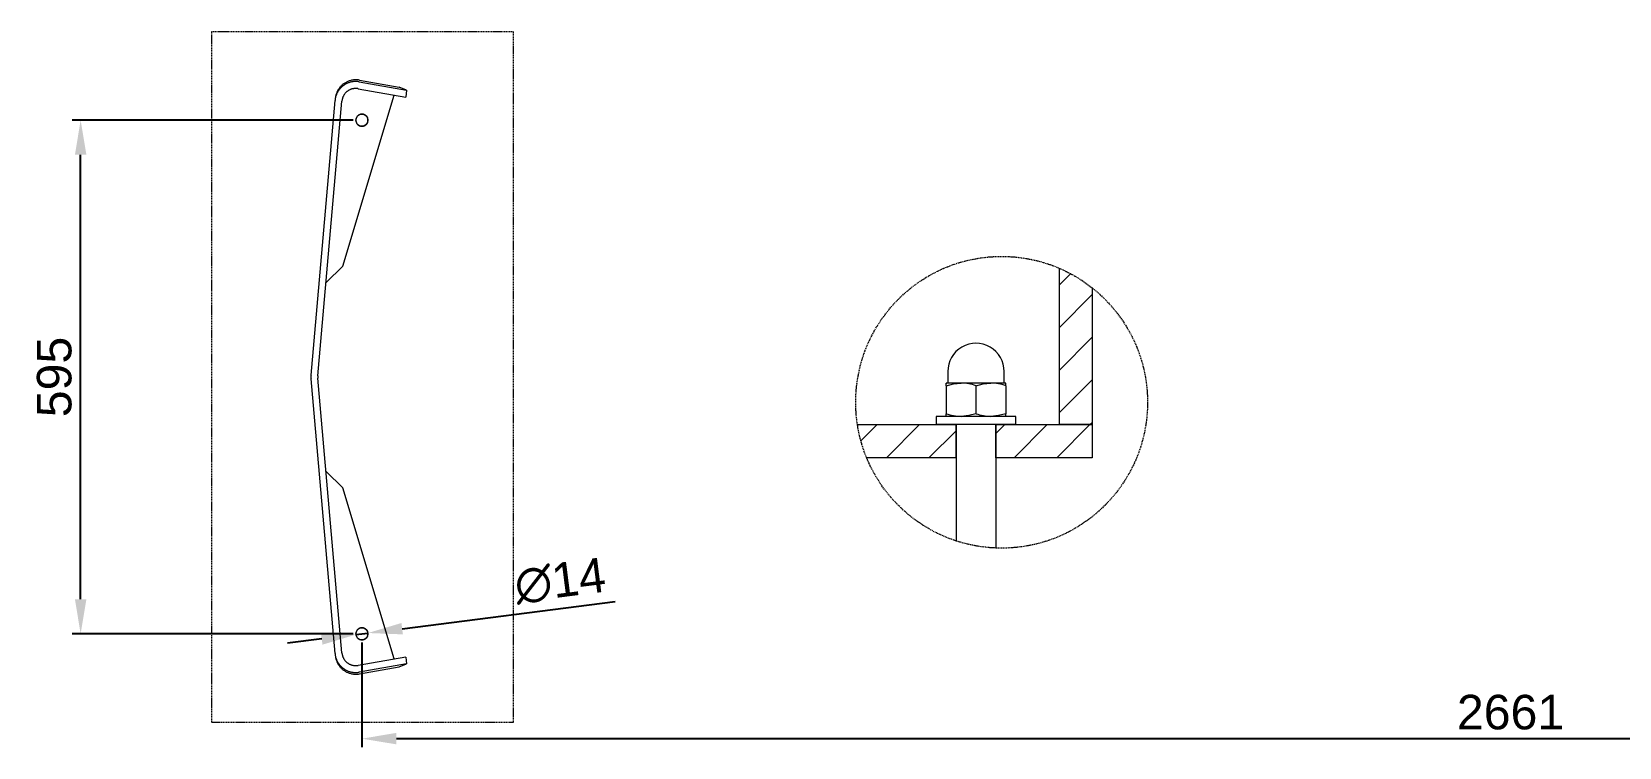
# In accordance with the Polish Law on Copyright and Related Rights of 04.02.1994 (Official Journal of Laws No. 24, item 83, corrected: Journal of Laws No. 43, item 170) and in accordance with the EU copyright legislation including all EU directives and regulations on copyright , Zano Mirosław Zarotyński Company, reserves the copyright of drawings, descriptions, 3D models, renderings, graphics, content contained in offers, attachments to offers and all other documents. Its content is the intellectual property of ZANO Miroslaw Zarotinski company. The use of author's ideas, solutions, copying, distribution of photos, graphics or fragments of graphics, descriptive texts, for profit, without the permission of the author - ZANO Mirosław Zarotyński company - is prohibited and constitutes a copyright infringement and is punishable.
# Model space of a CAD drawing. Header units: millimetres. Extents: x -208 to 4974, y -28 to 3137.
# Drawn here: x -208 to 1631, y -28 to 801 of the extents above; entities that cross this region are included whole.
import ezdxf

# ---------------------------------------------------------------- set-up
doc = ezdxf.new("R2010")
doc.units = ezdxf.units.MM
doc.linetypes.add('HIDDEN', pattern=[1.905, 1.27, -0.635])
for name, color, linetype, lineweight in [('ZANO_R', 7, 'Continuous', 0), ('ZANO_R_przerywana', 7, 'HIDDEN', 0), ('ZANO_W', 1, 'Continuous', 0)]:
    doc.layers.add(name, color=color, linetype=linetype, lineweight=lineweight)
doc.styles.add('Arial', font='arial.ttf')
doc.styles.get("Standard").update_dxf_attribs({"font": 'ARIALUNI.TTF'})
doc.dimstyles.new('pl i ang', dxfattribs={"dimtxt": 50, "dimasz": 50, "dimexe": 1.25, "dimexo": 0.625, "dimgap": 10, "dimtad": 1, "dimtoh": 1, "dimtxsty": 'Standard', "dimcen": 2.5, "dimclrd": 1, "dimclre": 1, "dimclrt": 1, "dimadec": 0, "dimazin": 0, "dimtfac": 1, "dimtmove": 0, "dimatfit": 3, "dimfxl": 1, "dimarcsym": 1})

# ---------------------------------------------------------------- blocks, each defined once
blk = doc.blocks.new('*D519')
at = {"layer": 'ZANO_W', "color": 1, "lineweight": -2}
for p, q in [((221.1, 109.6), (467.9, 141.1)), ((127.8, 97.7), (88.1, 92.7)), ((167.5, 102.8), (181.4, 104.6))]:
    blk.add_line(p, q, dxfattribs=at)
at = {"layer": 'ZANO_W', "color": 1}
for points in [[(220.2, 116.2), (221.9, 103), (181.4, 104.6)], [(128.7, 91.1), (127, 104.3), (167.5, 102.8)]]:
    blk.add_solid(points, dxfattribs=at)
at = {"layer": 'ZANO_W', "color": 1, "insert": (404, 164.7), "char_height": 40, "attachment_point": 5, "rotation": 7.2684, "style": 'Arial'}
blk.add_mtext('∅14', dxfattribs=at)
blk = doc.blocks.new('*D520')
at = {"layer": 'ZANO_W', "color": 1, "lineweight": -2}
for p, q in [((164.4, 698.7), (-161.4, 698.7)), ((-151.4, 143.7), (-151.4, 658.7)), ((164.4, 103.7), (-161.4, 103.7))]:
    blk.add_line(p, q, dxfattribs=at)
at = {"layer": 'ZANO_W', "color": 1}
for points in [[(-144.7, 658.7), (-158, 658.7), (-151.4, 698.7)], [(-158, 143.7), (-144.7, 143.7), (-151.4, 103.7)]]:
    blk.add_solid(points, dxfattribs=at)
at = {"layer": 'ZANO_W', "color": 1, "insert": (-181.8, 401.2), "char_height": 40, "attachment_point": 5, "rotation": 90, "style": 'Arial'}
blk.add_mtext('595', dxfattribs=at)
blk = doc.blocks.new('*D521')
at = {"layer": 'ZANO_W', "color": 1, "lineweight": -2}
for p, q in [((174.4, 93.7), (174.4, -27.8)), ((2835.3, 93.7), (2835.3, -27.8)), ((214.4, -17.8), (2795.3, -17.8))]:
    blk.add_line(p, q, dxfattribs=at)
at = {"layer": 'ZANO_W', "color": 1}
for points in [[(214.4, -11.1), (214.4, -24.4), (174.4, -17.8)], [(2795.3, -24.4), (2795.3, -11.1), (2835.3, -17.8)]]:
    blk.add_solid(points, dxfattribs=at)
at = {"layer": 'ZANO_W', "color": 1, "insert": (1504.9, 12.7), "char_height": 40, "attachment_point": 5, "style": 'Arial'}
blk.add_mtext('2661', dxfattribs=at)

msp = doc.modelspace()

# ---------------------------------------------------------------- linework, layer by layer
at = {"layer": 'ZANO_R'}
for p, q in [((148.5, 736.1), (148, 735.5)), ((149, 736.8), (148.5, 736.1)), ((149.5, 737.4), (149, 736.8)), ((149.5, 735.7), (149, 735.1)), ((150.1, 738), (149.5, 737.4)), ((150.1, 736.3), (149.5, 735.7)), ((150.7, 738.6), (150.1, 738)), ((150.7, 736.9), (150.1, 736.3)), ((151.3, 739.2), (150.7, 738.6)), ((151.3, 737.4), (150.7, 736.9)), ((151.9, 739.7), (151.3, 739.2)), ((151.9, 738), (151.3, 737.4)), ((152.5, 740.3), (151.9, 739.7)), ((152.6, 738.5), (151.9, 738)), ((153.2, 740.8), (152.5, 740.3)), ((153.3, 739), (152.6, 738.5)), ((153.9, 741.2), (153.2, 740.8)), ((153.9, 739.5), (153.3, 739)), ((154.6, 741.7), (153.9, 741.2)), ((154.6, 739.9), (153.9, 739.5)), ((155.3, 742.1), (154.6, 741.7)), ((155.3, 740.3), (154.6, 739.9)), ((156, 742.5), (155.3, 742.1)), ((156.1, 740.7), (155.3, 740.3)), ((156.7, 742.9), (156, 742.5)), ((156.8, 741.1), (156.1, 740.7)), ((157.5, 743.3), (156.7, 742.9)), ((157.6, 741.5), (156.8, 741.1)), ((158.2, 743.6), (157.5, 743.3)), ((158.3, 741.8), (157.6, 741.5)), ((159, 743.9), (158.2, 743.6)), ((159.1, 742.1), (158.3, 741.8)), ((159.8, 744.2), (159, 743.9)), ((159.9, 742.4), (159.1, 742.1)), ((160.6, 744.4), (159.8, 744.2)), ((160.7, 742.6), (159.9, 742.4)), ((161.4, 744.7), (160.6, 744.4)), ((161.5, 742.8), (160.7, 742.6)), ((162.2, 744.9), (161.4, 744.7)), ((162.3, 743), (161.5, 742.8)), ((163, 745), (162.2, 744.9)), ((163.1, 743.2), (162.3, 743)), ((163.8, 745.2), (163, 745)), ((163.9, 743.3), (163.1, 743.2)), ((164.6, 745.3), (163.8, 745.2)), ((164.8, 743.4), (163.9, 743.3)), ((165.5, 745.4), (164.6, 745.3)), ((165.6, 743.5), (164.8, 743.4)), ((166.3, 745.4), (165.5, 745.4)), ((166.4, 743.5), (165.6, 743.5)), ((167.1, 745.4), (166.3, 745.4)), ((167.3, 743.5), (166.4, 743.5)), ((168, 745.4), (167.1, 745.4)), ((168.1, 743.5), (167.3, 743.5)), ((168.8, 745.4), (168, 745.4)), ((168.9, 743.5), (168.1, 743.5)), ((169.6, 745.4), (168.8, 745.4)), ((169.8, 743.4), (168.9, 743.5)), ((170.4, 745.3), (169.6, 745.4)), ((170.6, 743.3), (169.8, 743.4)), ((171.3, 745.2), (170.4, 745.3)), ((171.4, 743.2), (170.6, 743.3)), ((171.6, 745.1), (171.3, 745.2)), ((171.4, 743.2), (226.1, 733.5)), ((171.6, 745.1), (217.4, 736.9)), ((226.1, 733.5), (217.4, 736.9)), ((115.5, 403.3), (143.3, 721.5)), ((123.4, 402.6), (151.3, 720.8)), ((143.5, 723.5), (143.3, 721.8)), ((143.4, 722.3), (143.3, 721.5)), ((143.5, 723.1), (143.4, 722.3)), ((143.6, 724), (143.5, 723.1)), ((143.8, 724.8), (143.6, 724)), ((143.9, 726.5), (143.8, 725.6)), ((144, 725.6), (143.8, 724.8)), ((144.1, 727.3), (143.9, 726.5)), ((144.2, 726.4), (144, 725.6)), ((144.3, 728.1), (144.1, 727.3)), ((144.5, 727.2), (144.2, 726.4)), ((144.6, 728.9), (144.3, 728.1)), ((144.8, 728), (144.5, 727.2)), ((144.9, 729.6), (144.6, 728.9)), ((145.1, 728.7), (144.8, 728)), ((145.2, 730.4), (144.9, 729.6)), ((145.4, 729.5), (145.1, 728.7)), ((145.5, 731.2), (145.2, 730.4)), ((145.8, 730.2), (145.4, 729.5)), ((145.8, 731.9), (145.5, 731.2)), ((146.2, 732.7), (145.8, 731.9)), ((146.2, 731), (145.8, 730.2)), ((146.6, 733.4), (146.2, 732.7)), ((146.6, 731.7), (146.2, 731)), ((147, 734.1), (146.6, 733.4)), ((147, 732.4), (146.6, 731.7)), ((147.5, 734.8), (147, 734.1)), ((147.5, 733.1), (147, 732.4)), ((148, 735.5), (147.5, 734.8)), ((147.9, 733.8), (147.5, 733.1)), ((148.5, 734.4), (147.9, 733.8)), ((149, 735.1), (148.5, 734.4)), ((151.4, 721.9), (151.3, 721.3)), ((151.3, 721.3), (151.3, 720.8)), ((151.5, 722.4), (151.4, 721.9)), ((151.6, 723), (151.5, 722.4)), ((151.8, 723.5), (151.6, 723)), ((151.9, 724.1), (151.8, 723.5)), ((152.1, 724.6), (151.9, 724.1)), ((152.3, 725.1), (152.1, 724.6)), ((152.5, 725.6), (152.3, 725.1)), ((152.4, 529.7), (211.9, 727.8)), ((152.7, 726.1), (152.5, 725.6)), ((152.9, 726.6), (152.7, 726.1)), ((153.2, 727.1), (152.9, 726.6)), ((153.5, 727.6), (153.2, 727.1)), ((153.7, 728.1), (153.5, 727.6)), ((154, 728.5), (153.7, 728.1)), ((154.4, 729), (154, 728.5)), ((154.7, 729.4), (154.4, 729)), ((155.1, 729.9), (154.7, 729.4)), ((155.4, 730.3), (155.1, 729.9)), ((155.8, 730.7), (155.4, 730.3)), ((156.2, 731.1), (155.8, 730.7)), ((156.6, 731.4), (156.2, 731.1)), ((157, 731.8), (156.6, 731.4)), ((157.5, 732.1), (157, 731.8)), ((157.9, 732.5), (157.5, 732.1)), ((158.4, 732.8), (157.9, 732.5)), ((158.8, 733.1), (158.4, 732.8)), ((159.3, 733.4), (158.8, 733.1)), ((159.8, 733.6), (159.3, 733.4)), ((160.3, 733.9), (159.8, 733.6)), ((160.8, 734.1), (160.3, 733.9)), ((161.3, 734.3), (160.8, 734.1)), ((161.8, 734.5), (161.3, 734.3)), ((162.3, 734.7), (161.8, 734.5)), ((162.9, 734.9), (162.3, 734.7)), ((163.4, 735), (162.9, 734.9)), ((163.9, 735.1), (163.4, 735)), ((164.5, 735.2), (163.9, 735.1)), ((165, 735.3), (164.5, 735.2)), ((165.6, 735.4), (165, 735.3)), ((166.1, 735.4), (165.6, 735.4)), ((166.7, 735.5), (166.1, 735.4)), ((167.2, 735.5), (166.7, 735.5)), ((167.8, 735.5), (167.2, 735.5)), ((168.4, 735.4), (167.8, 735.5)), ((168.9, 735.4), (168.4, 735.4)), ((169.5, 735.3), (168.9, 735.4)), ((170, 735.2), (169.5, 735.3)), ((170, 735.2), (225.1, 725.5)), ((226.1, 733.5), (225.1, 725.5)), ((167.5, 699.1), (167.4, 698.9)), ((167.4, 698.9), (167.4, 698.7)), ((167.6, 700.1), (167.5, 699.9)), ((167.5, 699.9), (167.5, 699.6)), ((167.5, 699.6), (167.5, 699.4)), ((167.5, 699.4), (167.5, 699.1)), ((167.7, 700.6), (167.6, 700.3)), ((167.6, 700.3), (167.6, 700.1)), ((167.8, 700.8), (167.7, 700.6)), ((167.9, 701.2), (167.8, 701)), ((167.8, 701), (167.8, 700.8)), ((168, 701.5), (167.9, 701.2)), ((168.1, 701.7), (168, 701.5)), ((168.2, 701.9), (168.1, 701.7)), ((168.3, 702.1), (168.2, 701.9)), ((168.5, 702.3), (168.3, 702.1)), ((168.6, 702.5), (168.5, 702.3)), ((168.7, 702.7), (168.6, 702.5)), ((168.9, 702.9), (168.7, 702.7)), ((169, 703.1), (168.9, 702.9)), ((169.2, 703.3), (169, 703.1)), ((169.3, 703.4), (169.2, 703.3)), ((169.5, 703.6), (169.3, 703.4)), ((169.7, 703.8), (169.5, 703.6)), ((169.8, 703.9), (169.7, 703.8)), ((170, 704.1), (169.8, 703.9)), ((170.2, 704.2), (170, 704.1)), ((170.4, 704.4), (170.2, 704.2)), ((170.6, 704.5), (170.4, 704.4)), ((170.8, 704.6), (170.6, 704.5)), ((171, 704.8), (170.8, 704.6)), ((171.2, 704.9), (171, 704.8)), ((171.4, 705), (171.2, 704.9)), ((171.7, 705.1), (171.4, 705)), ((171.9, 705.2), (171.7, 705.1)), ((172.1, 705.3), (171.9, 705.2)), ((172.3, 705.3), (172.1, 705.3)), ((172.6, 705.4), (172.3, 705.3)), ((172.8, 705.5), (172.6, 705.4)), ((173, 705.5), (172.8, 705.5)), ((173.3, 705.6), (173, 705.5)), ((173.5, 705.6), (173.3, 705.6)), ((173.7, 705.6), (173.5, 705.6)), ((174, 705.7), (173.7, 705.6)), ((174.2, 705.7), (174, 705.7)), ((174.4, 705.7), (174.2, 705.7)), ((174.7, 705.7), (174.4, 705.7)), ((174.9, 705.7), (174.7, 705.7)), ((175.2, 705.6), (174.9, 705.7)), ((175.4, 705.6), (175.2, 705.6)), ((175.6, 705.6), (175.4, 705.6)), ((175.9, 705.5), (175.6, 705.6)), ((176.1, 705.5), (175.9, 705.5)), ((176.3, 705.4), (176.1, 705.5)), ((176.6, 705.3), (176.3, 705.4)), ((176.8, 705.3), (176.6, 705.3)), ((177, 705.2), (176.8, 705.3)), ((177.2, 705.1), (177, 705.2)), ((177.4, 705), (177.2, 705.1)), ((177.7, 704.9), (177.4, 705)), ((177.9, 704.8), (177.7, 704.9)), ((178.1, 704.6), (177.9, 704.8)), ((178.3, 704.5), (178.1, 704.6)), ((178.5, 704.4), (178.3, 704.5)), ((178.7, 704.2), (178.5, 704.4)), ((178.9, 704.1), (178.7, 704.2)), ((179, 703.9), (178.9, 704.1)), ((179.2, 703.8), (179, 703.9)), ((179.4, 703.6), (179.2, 703.8)), ((179.6, 703.4), (179.4, 703.6)), ((179.7, 703.3), (179.6, 703.4)), ((179.9, 703.1), (179.7, 703.3)), ((180, 702.9), (179.9, 703.1)), ((180.2, 702.7), (180, 702.9)), ((180.3, 702.5), (180.2, 702.7)), ((180.4, 702.3), (180.3, 702.5)), ((180.5, 702.1), (180.4, 702.3)), ((180.7, 701.9), (180.5, 702.1)), ((180.8, 701.7), (180.7, 701.9)), ((180.9, 701.5), (180.8, 701.7)), ((181, 701.2), (180.9, 701.5)), ((181, 701), (181, 701.2)), ((181.1, 700.8), (181, 701)), ((181.2, 700.6), (181.1, 700.8)), ((181.2, 700.3), (181.2, 700.6)), ((181.3, 700.1), (181.2, 700.3)), ((181.3, 699.9), (181.3, 700.1)), ((181.4, 699.6), (181.3, 699.9)), ((181.4, 699.4), (181.4, 699.6)), ((181.4, 699.1), (181.4, 699.4)), ((181.4, 698.9), (181.4, 699.1)), ((181.4, 698.7), (181.4, 698.9)), ((167.4, 698.7), (167.4, 698.4)), ((167.4, 698.4), (167.5, 698.2)), ((167.5, 698.2), (167.5, 698)), ((167.5, 698), (167.5, 697.7)), ((167.5, 697.7), (167.5, 697.5)), ((167.5, 697.5), (167.6, 697.2)), ((167.6, 697.2), (167.6, 697)), ((167.6, 697), (167.7, 696.8)), ((167.7, 696.8), (167.8, 696.6)), ((167.8, 696.6), (167.8, 696.3)), ((167.8, 696.3), (167.9, 696.1)), ((167.9, 696.1), (168, 695.9)), ((168, 695.9), (168.1, 695.7)), ((168.1, 695.7), (168.2, 695.4)), ((168.2, 695.4), (168.3, 695.2)), ((168.3, 695.2), (168.5, 695)), ((168.5, 695), (168.6, 694.8)), ((168.6, 694.8), (168.7, 694.6)), ((168.7, 694.6), (168.9, 694.4)), ((168.9, 694.4), (169, 694.3)), ((169, 694.3), (169.2, 694.1)), ((169.2, 694.1), (169.3, 693.9)), ((169.3, 693.9), (169.5, 693.7)), ((169.5, 693.7), (169.7, 693.6)), ((169.7, 693.6), (169.8, 693.4)), ((169.8, 693.4), (170, 693.2)), ((170, 693.2), (170.2, 693.1)), ((170.2, 693.1), (170.4, 692.9)), ((170.4, 692.9), (170.6, 692.8)), ((170.6, 692.8), (170.8, 692.7)), ((170.8, 692.7), (171, 692.6)), ((171, 692.6), (171.2, 692.5)), ((171.2, 692.5), (171.4, 692.3)), ((171.4, 692.3), (171.7, 692.2)), ((171.7, 692.2), (171.9, 692.2)), ((171.9, 692.2), (172.1, 692.1)), ((172.1, 692.1), (172.3, 692)), ((172.3, 692), (172.6, 691.9)), ((172.6, 691.9), (172.8, 691.9)), ((172.8, 691.9), (173, 691.8)), ((173, 691.8), (173.3, 691.8)), ((173.3, 691.8), (173.5, 691.7)), ((173.5, 691.7), (173.7, 691.7)), ((173.7, 691.7), (174, 691.7)), ((174, 691.7), (174.2, 691.7)), ((174.2, 691.7), (174.4, 691.7)), ((174.4, 691.7), (174.7, 691.7)), ((174.7, 691.7), (174.9, 691.7)), ((174.9, 691.7), (175.2, 691.7)), ((175.2, 691.7), (175.4, 691.7)), ((175.4, 691.7), (175.6, 691.8)), ((175.6, 691.8), (175.9, 691.8)), ((175.9, 691.8), (176.1, 691.9)), ((176.1, 691.9), (176.3, 691.9)), ((176.3, 691.9), (176.6, 692)), ((176.6, 692), (176.8, 692.1)), ((176.8, 692.1), (177, 692.2)), ((177, 692.2), (177.2, 692.2)), ((177.2, 692.2), (177.4, 692.3)), ((177.4, 692.3), (177.7, 692.5)), ((177.7, 692.5), (177.9, 692.6)), ((177.9, 692.6), (178.1, 692.7)), ((178.1, 692.7), (178.3, 692.8)), ((178.3, 692.8), (178.5, 692.9)), ((178.5, 692.9), (178.7, 693.1)), ((178.7, 693.1), (178.9, 693.2)), ((178.9, 693.2), (179, 693.4)), ((179, 693.4), (179.2, 693.6)), ((179.2, 693.6), (179.4, 693.7)), ((179.4, 693.7), (179.6, 693.9)), ((179.6, 693.9), (179.7, 694.1)), ((179.7, 694.1), (179.9, 694.3)), ((179.9, 694.3), (180, 694.4)), ((180, 694.4), (180.2, 694.6)), ((180.2, 694.6), (180.3, 694.8)), ((180.3, 694.8), (180.4, 695)), ((180.4, 695), (180.5, 695.2)), ((180.5, 695.2), (180.7, 695.4)), ((180.7, 695.4), (180.8, 695.7)), ((180.8, 695.7), (180.9, 695.9)), ((180.9, 695.9), (181, 696.1)), ((181, 696.3), (181.1, 696.6)), ((181, 696.1), (181, 696.3)), ((181.1, 696.6), (181.2, 696.8)), ((181.2, 697), (181.3, 697.2)), ((181.2, 696.8), (181.2, 697)), ((181.3, 697.5), (181.4, 697.7)), ((181.3, 697.2), (181.3, 697.5)), ((181.4, 698.4), (181.4, 698.7)), ((181.4, 698.2), (181.4, 698.4)), ((181.4, 698), (181.4, 698.2)), ((181.4, 697.7), (181.4, 698)), ((152.4, 529.7), (132.9, 510.8)), ((981.9, 527.3), (981.9, 346)), ((981.9, 507.5), (995.3, 520.9)), ((981.9, 458.2), (1020.3, 496.7)), ((1020.3, 504.4), (1020.3, 346)), ((981.9, 408.9), (1020.3, 447.3)), ((853, 407.5), (853, 395)), ((918.4, 395), (918.4, 407.5)), ((115.5, 403.3), (115.4, 402.6)), ((115.4, 402.6), (115.4, 401.9)), ((115.4, 401.9), (115.4, 401.2)), ((115.4, 401.2), (115.4, 400.5)), ((115.4, 400.5), (115.4, 399.8)), ((115.4, 399.8), (115.5, 399.1)), ((143.3, 80.8), (115.5, 399.1)), ((123.4, 402.6), (123.4, 402.1)), ((123.4, 402.1), (123.4, 401.6)), ((123.4, 401.6), (123.4, 401.2)), ((123.4, 401.2), (123.4, 400.7)), ((123.4, 400.7), (123.4, 400.2)), ((123.4, 400.2), (123.4, 399.8)), ((151.3, 81.5), (123.4, 399.8)), ((851.1, 391), (851.1, 394)), ((868.4, 394), (851.1, 394)), ((851.1, 391), (859.6, 393.2)), ((851.1, 391), (851.1, 358.7)), ((859.6, 393.2), (868.4, 394)), ((903, 394), (868.4, 394)), ((885.7, 391), (894.2, 393.2)), ((885.7, 391), (885.7, 358.7)), ((894.2, 393.2), (903, 394)), ((920.3, 394), (903, 394)), ((920.3, 391), (920.3, 394)), ((920.3, 391), (920.3, 358.7)), ((981.9, 359.5), (1020.3, 398)), ((839.6, 355.6), (839.6, 346)), ((931.9, 355.6), (839.6, 355.6)), ((851.1, 355.6), (851.1, 358.7)), ((877.3, 356.4), (868.4, 355.6)), ((885.7, 358.7), (877.3, 356.4)), ((911.9, 356.4), (903, 355.6)), ((920.3, 358.7), (911.9, 356.4)), ((920.3, 355.6), (920.3, 358.7)), ((931.9, 346), (931.9, 355.6)), ((748.4, 346.1), (862.7, 346)), ((752.4, 327.4), (771.1, 346.1)), ((781.9, 307.5), (820.4, 346)), ((831.2, 307.5), (862.7, 339)), ((931.9, 346), (839.6, 346)), ((862.7, 307.5), (862.7, 346)), ((862.7, 346), (862.7, 211.3)), ((908.8, 307.5), (908.8, 346)), ((908.8, 346), (1020.3, 346)), ((908.8, 346), (908.8, 203)), ((908.8, 335.8), (919, 346)), ((929.9, 307.5), (968.3, 346)), ((979.2, 307.5), (1017.7, 346)), ((1020.3, 346), (981.9, 346)), ((1017.7, 346), (1020.3, 348.6)), ((862.7, 307.5), (758.4, 307.5)), ((1020.3, 307.5), (908.8, 307.5)), ((152.4, 272.6), (132.9, 291.6)), ((211.9, 74.5), (152.4, 272.6)), ((172.3, 110.3), (172.1, 110.3)), ((172.6, 110.4), (172.3, 110.3)), ((172.8, 110.5), (172.6, 110.4)), ((173, 110.5), (172.8, 110.5)), ((173.3, 110.6), (173, 110.5)), ((173.5, 110.6), (173.3, 110.6)), ((173.7, 110.6), (173.5, 110.6)), ((174, 110.7), (173.7, 110.6)), ((174.2, 110.7), (174, 110.7)), ((174.4, 110.7), (174.2, 110.7)), ((174.7, 110.7), (174.4, 110.7)), ((174.9, 110.7), (174.7, 110.7)), ((175.2, 110.6), (174.9, 110.7)), ((175.4, 110.6), (175.2, 110.6)), ((175.6, 110.6), (175.4, 110.6)), ((175.9, 110.5), (175.6, 110.6)), ((176.1, 110.5), (175.9, 110.5)), ((176.3, 110.4), (176.1, 110.5)), ((176.6, 110.3), (176.3, 110.4)), ((176.8, 110.3), (176.6, 110.3)), ((167.5, 104.1), (167.4, 103.9)), ((167.4, 103.9), (167.4, 103.7)), ((167.4, 103.7), (167.4, 103.4)), ((167.4, 103.4), (167.5, 103.2)), ((167.6, 105.1), (167.5, 104.9)), ((167.5, 104.9), (167.5, 104.6)), ((167.5, 104.6), (167.5, 104.4)), ((167.5, 104.4), (167.5, 104.1)), ((167.5, 103.2), (167.5, 103)), ((167.5, 103), (167.5, 102.7)), ((167.5, 102.7), (167.5, 102.5)), ((167.5, 102.5), (167.6, 102.2)), ((167.7, 105.6), (167.6, 105.3)), ((167.6, 105.3), (167.6, 105.1)), ((167.6, 102.2), (167.6, 102)), ((167.6, 102), (167.7, 101.8)), ((167.8, 105.8), (167.7, 105.6)), ((167.7, 101.8), (167.8, 101.6)), ((167.9, 106.2), (167.8, 106)), ((167.8, 106), (167.8, 105.8)), ((167.8, 101.6), (167.8, 101.3)), ((167.8, 101.3), (167.9, 101.1)), ((168, 106.5), (167.9, 106.2)), ((167.9, 101.1), (168, 100.9)), ((168.1, 106.7), (168, 106.5)), ((168, 100.9), (168.1, 100.7)), ((168.2, 106.9), (168.1, 106.7)), ((168.1, 100.7), (168.2, 100.4)), ((168.3, 107.1), (168.2, 106.9)), ((168.2, 100.4), (168.3, 100.2)), ((168.5, 107.3), (168.3, 107.1)), ((168.3, 100.2), (168.5, 100)), ((168.6, 107.5), (168.5, 107.3)), ((168.5, 100), (168.6, 99.8)), ((168.7, 107.7), (168.6, 107.5)), ((168.6, 99.8), (168.7, 99.6)), ((168.9, 107.9), (168.7, 107.7)), ((168.7, 99.6), (168.9, 99.4)), ((169, 108.1), (168.9, 107.9)), ((168.9, 99.4), (169, 99.3)), ((169.2, 108.3), (169, 108.1)), ((169, 99.3), (169.2, 99.1)), ((169.3, 108.4), (169.2, 108.3)), ((169.2, 99.1), (169.3, 98.9)), ((169.5, 108.6), (169.3, 108.4)), ((169.3, 98.9), (169.5, 98.7)), ((169.7, 108.8), (169.5, 108.6)), ((169.5, 98.7), (169.7, 98.6)), ((169.8, 108.9), (169.7, 108.8)), ((169.7, 98.6), (169.8, 98.4)), ((170, 109.1), (169.8, 108.9)), ((169.8, 98.4), (170, 98.2)), ((170.2, 109.2), (170, 109.1)), ((170, 98.2), (170.2, 98.1)), ((170.4, 109.4), (170.2, 109.2)), ((170.2, 98.1), (170.4, 97.9)), ((170.6, 109.5), (170.4, 109.4)), ((170.4, 97.9), (170.6, 97.8)), ((170.8, 109.6), (170.6, 109.5)), ((170.6, 97.8), (170.8, 97.7)), ((171, 109.8), (170.8, 109.6)), ((170.8, 97.7), (171, 97.6)), ((171.2, 109.9), (171, 109.8)), ((171, 97.6), (171.2, 97.5)), ((171.4, 110), (171.2, 109.9)), ((171.2, 97.5), (171.4, 97.3)), ((171.7, 110.1), (171.4, 110)), ((171.4, 97.3), (171.7, 97.2)), ((171.9, 110.2), (171.7, 110.1)), ((171.7, 97.2), (171.9, 97.2)), ((172.1, 110.3), (171.9, 110.2)), ((171.9, 97.2), (172.1, 97.1)), ((172.1, 97.1), (172.3, 97)), ((172.3, 97), (172.6, 96.9)), ((172.6, 96.9), (172.8, 96.9)), ((172.8, 96.9), (173, 96.8)), ((173, 96.8), (173.3, 96.8)), ((173.3, 96.8), (173.5, 96.7)), ((173.5, 96.7), (173.7, 96.7)), ((173.7, 96.7), (174, 96.7)), ((174, 96.7), (174.2, 96.7)), ((174.2, 96.7), (174.4, 96.7)), ((174.4, 96.7), (174.7, 96.7)), ((174.7, 96.7), (174.9, 96.7)), ((174.9, 96.7), (175.2, 96.7)), ((175.2, 96.7), (175.4, 96.7)), ((175.4, 96.7), (175.6, 96.8)), ((175.6, 96.8), (175.9, 96.8)), ((175.9, 96.8), (176.1, 96.9)), ((176.1, 96.9), (176.3, 96.9)), ((176.3, 96.9), (176.6, 97)), ((176.6, 97), (176.8, 97.1)), ((177, 110.2), (176.8, 110.3)), ((176.8, 97.1), (177, 97.2)), ((177.2, 110.1), (177, 110.2)), ((177, 97.2), (177.2, 97.2)), ((177.4, 110), (177.2, 110.1)), ((177.2, 97.2), (177.4, 97.3)), ((177.7, 109.9), (177.4, 110)), ((177.4, 97.3), (177.7, 97.5)), ((177.9, 109.8), (177.7, 109.9)), ((177.7, 97.5), (177.9, 97.6)), ((178.1, 109.6), (177.9, 109.8)), ((177.9, 97.6), (178.1, 97.7)), ((178.3, 109.5), (178.1, 109.6)), ((178.1, 97.7), (178.3, 97.8)), ((178.5, 109.4), (178.3, 109.5)), ((178.3, 97.8), (178.5, 97.9)), ((178.7, 109.2), (178.5, 109.4)), ((178.5, 97.9), (178.7, 98.1)), ((178.9, 109.1), (178.7, 109.2)), ((178.7, 98.1), (178.9, 98.2)), ((179, 108.9), (178.9, 109.1)), ((178.9, 98.2), (179, 98.4)), ((179.2, 108.8), (179, 108.9)), ((179, 98.4), (179.2, 98.6)), ((179.4, 108.6), (179.2, 108.8)), ((179.2, 98.6), (179.4, 98.7)), ((179.6, 108.4), (179.4, 108.6)), ((179.4, 98.7), (179.6, 98.9)), ((179.7, 108.3), (179.6, 108.4)), ((179.6, 98.9), (179.7, 99.1)), ((179.9, 108.1), (179.7, 108.3)), ((179.7, 99.1), (179.9, 99.3)), ((180, 107.9), (179.9, 108.1)), ((179.9, 99.3), (180, 99.4)), ((180.2, 107.7), (180, 107.9)), ((180, 99.4), (180.2, 99.6)), ((180.3, 107.5), (180.2, 107.7)), ((180.2, 99.6), (180.3, 99.8)), ((180.4, 107.3), (180.3, 107.5)), ((180.3, 99.8), (180.4, 100)), ((180.5, 107.1), (180.4, 107.3)), ((180.4, 100), (180.5, 100.2)), ((180.7, 106.9), (180.5, 107.1)), ((180.5, 100.2), (180.7, 100.4)), ((180.8, 106.7), (180.7, 106.9)), ((180.7, 100.4), (180.8, 100.7)), ((180.9, 106.5), (180.8, 106.7)), ((180.8, 100.7), (180.9, 100.9)), ((181, 106.2), (180.9, 106.5)), ((180.9, 100.9), (181, 101.1)), ((181, 106), (181, 106.2)), ((181.1, 105.8), (181, 106)), ((181, 101.3), (181.1, 101.6)), ((181, 101.1), (181, 101.3)), ((181.2, 105.6), (181.1, 105.8)), ((181.1, 101.6), (181.2, 101.8)), ((181.2, 105.3), (181.2, 105.6)), ((181.3, 105.1), (181.2, 105.3)), ((181.2, 102), (181.3, 102.2)), ((181.2, 101.8), (181.2, 102)), ((181.3, 104.9), (181.3, 105.1)), ((181.4, 104.6), (181.3, 104.9)), ((181.3, 102.5), (181.4, 102.7)), ((181.3, 102.2), (181.3, 102.5)), ((181.4, 104.4), (181.4, 104.6)), ((181.4, 104.1), (181.4, 104.4)), ((181.4, 103.9), (181.4, 104.1)), ((181.4, 103.7), (181.4, 103.9)), ((181.4, 103.4), (181.4, 103.7)), ((181.4, 103.2), (181.4, 103.4)), ((181.4, 103), (181.4, 103.2)), ((181.4, 102.7), (181.4, 103)), ((143.3, 80.8), (143.4, 80)), ((143.3, 80.6), (143.5, 78.9)), ((143.4, 80), (143.5, 79.2)), ((143.5, 79.2), (143.6, 78.4)), ((143.6, 78.4), (143.8, 77.6)), ((143.8, 77.6), (144, 76.8)), ((143.8, 76.7), (143.9, 75.9)), ((143.9, 75.9), (144.1, 75.1)), ((144, 76.8), (144.2, 76)), ((144.1, 75.1), (144.3, 74.3)), ((144.2, 76), (144.5, 75.2)), ((144.3, 74.3), (144.6, 73.5)), ((144.5, 75.2), (144.8, 74.4)), ((144.8, 74.4), (145.1, 73.6)), ((145.1, 73.6), (145.4, 72.8)), ((151.3, 81.5), (151.3, 81)), ((151.3, 81), (151.4, 80.4)), ((151.4, 80.4), (151.5, 79.9)), ((151.5, 79.9), (151.6, 79.4)), ((151.6, 79.4), (151.8, 78.8)), ((151.8, 78.8), (151.9, 78.3)), ((151.9, 78.3), (152.1, 77.8)), ((152.1, 77.8), (152.3, 77.2)), ((152.3, 77.2), (152.5, 76.7)), ((152.5, 76.7), (152.7, 76.2)), ((152.7, 76.2), (152.9, 75.7)), ((152.9, 75.7), (153.2, 75.2)), ((153.2, 75.2), (153.5, 74.7)), ((153.5, 74.7), (153.7, 74.3)), ((153.7, 74.3), (154, 73.8)), ((154, 73.8), (154.4, 73.4)), ((225.1, 76.8), (170, 67.1)), ((225.1, 76.8), (226.1, 68.8)), ((144.6, 73.5), (144.9, 72.7)), ((144.9, 72.7), (145.2, 71.9)), ((145.2, 71.9), (145.5, 71.2)), ((145.4, 72.8), (145.8, 72.1)), ((145.5, 71.2), (145.8, 70.4)), ((145.8, 72.1), (146.2, 71.4)), ((145.8, 70.4), (146.2, 69.7)), ((146.2, 71.4), (146.6, 70.6)), ((146.2, 69.7), (146.6, 68.9)), ((146.6, 70.6), (147, 69.9)), ((146.6, 68.9), (147, 68.2)), ((147, 69.9), (147.5, 69.2)), ((147, 68.2), (147.5, 67.5)), ((147.5, 69.2), (147.9, 68.6)), ((147.5, 67.5), (148, 66.9)), ((147.9, 68.6), (148.5, 67.9)), ((148, 66.9), (148.5, 66.2)), ((148.5, 67.9), (149, 67.3)), ((148.5, 66.2), (149, 65.5)), ((149, 67.3), (149.5, 66.6)), ((149, 65.5), (149.5, 64.9)), ((149.5, 66.6), (150.1, 66)), ((149.5, 64.9), (150.1, 64.3)), ((150.1, 66), (150.7, 65.5)), ((150.1, 64.3), (150.7, 63.7)), ((150.7, 65.5), (151.3, 64.9)), ((150.7, 63.7), (151.3, 63.2)), ((151.3, 64.9), (151.9, 64.3)), ((151.3, 63.2), (151.9, 62.6)), ((151.9, 64.3), (152.6, 63.8)), ((151.9, 62.6), (152.5, 62.1)), ((152.5, 62.1), (153.2, 61.6)), ((152.6, 63.8), (153.3, 63.3)), ((153.2, 61.6), (153.9, 61.1)), ((153.3, 63.3), (153.9, 62.9)), ((153.9, 62.9), (154.6, 62.4)), ((153.9, 61.1), (154.6, 60.6)), ((154.4, 73.4), (154.7, 72.9)), ((154.6, 62.4), (155.3, 62)), ((154.6, 60.6), (155.3, 60.2)), ((154.7, 72.9), (155.1, 72.5)), ((155.1, 72.5), (155.4, 72.1)), ((155.3, 62), (156.1, 61.6)), ((155.3, 60.2), (156, 59.8)), ((155.4, 72.1), (155.8, 71.7)), ((155.8, 71.7), (156.2, 71.3)), ((156, 59.8), (156.7, 59.4)), ((156.1, 61.6), (156.8, 61.2)), ((156.2, 71.3), (156.6, 70.9)), ((156.6, 70.9), (157, 70.5)), ((156.7, 59.4), (157.5, 59.1)), ((156.8, 61.2), (157.6, 60.9)), ((157, 70.5), (157.5, 70.2)), ((157.5, 70.2), (157.9, 69.9)), ((157.5, 59.1), (158.2, 58.7)), ((157.6, 60.9), (158.3, 60.5)), ((157.9, 69.9), (158.4, 69.6)), ((158.2, 58.7), (159, 58.4)), ((158.3, 60.5), (159.1, 60.2)), ((158.4, 69.6), (158.8, 69.3)), ((158.8, 69.3), (159.3, 69)), ((159, 58.4), (159.8, 58.1)), ((159.1, 60.2), (159.9, 60)), ((159.3, 69), (159.8, 68.7)), ((159.8, 68.7), (160.3, 68.5)), ((159.8, 58.1), (160.6, 57.9)), ((159.9, 60), (160.7, 59.7)), ((160.3, 68.5), (160.8, 68.2)), ((160.6, 57.9), (161.4, 57.7)), ((160.7, 59.7), (161.5, 59.5)), ((160.8, 68.2), (161.3, 68)), ((161.3, 68), (161.8, 67.8)), ((161.4, 57.7), (162.2, 57.5)), ((161.5, 59.5), (162.3, 59.3)), ((161.8, 67.8), (162.3, 67.6)), ((162.2, 57.5), (163, 57.3)), ((162.3, 67.6), (162.9, 67.5)), ((162.3, 59.3), (163.1, 59.2)), ((162.9, 67.5), (163.4, 67.3)), ((163, 57.3), (163.8, 57.2)), ((163.1, 59.2), (163.9, 59.1)), ((163.4, 67.3), (163.9, 67.2)), ((163.8, 57.2), (164.6, 57.1)), ((163.9, 67.2), (164.5, 67.1)), ((163.9, 59.1), (164.8, 59)), ((164.5, 67.1), (165, 67)), ((164.6, 57.1), (165.5, 57)), ((164.8, 59), (165.6, 58.9)), ((165, 67), (165.6, 66.9)), ((165.5, 57), (166.3, 56.9)), ((165.6, 66.9), (166.1, 66.9)), ((165.6, 58.9), (166.4, 58.8)), ((166.1, 66.9), (166.7, 66.9)), ((166.3, 56.9), (167.1, 56.9)), ((166.4, 58.8), (167.3, 58.8)), ((166.7, 66.9), (167.2, 66.9)), ((167.1, 56.9), (168, 56.9)), ((167.2, 66.9), (167.8, 66.9)), ((167.3, 58.8), (168.1, 58.8)), ((167.8, 66.9), (168.4, 66.9)), ((168, 56.9), (168.8, 56.9)), ((168.1, 58.8), (168.9, 58.9)), ((168.4, 66.9), (168.9, 66.9)), ((168.8, 56.9), (169.6, 57)), ((168.9, 66.9), (169.5, 67)), ((168.9, 58.9), (169.8, 59)), ((169.5, 67), (170, 67.1)), ((169.6, 57), (170.4, 57.1)), ((169.8, 59), (170.6, 59.1)), ((170.4, 57.1), (171.3, 57.2)), ((170.6, 59.1), (171.4, 59.2)), ((171.3, 57.2), (171.6, 57.2)), ((226.1, 68.8), (171.4, 59.2)), ((171.6, 57.2), (217.4, 65.5)), ((217.4, 65.5), (226.1, 68.8))]:
    msp.add_line(p, q, dxfattribs=at)
msp.add_lwpolyline([(1020.3, 346), (1020.3, 307.5)], dxfattribs=at)
for centre in [(174.4, 698.7), (174.4, 103.7)]:
    msp.add_circle(centre, 7, dxfattribs=at)
for centre, radius, start, end in [((885.7, 407.5), 32.7, 359.9997, 180.0003), ((852.1, 395), 0.962, 270.0029, 359.9902), ((868, 341.6), 52.5, 70.227, 89.5168), ((902.6, 341.6), 52.5, 70.227, 89.5168), ((919.4, 395), 0.962, 180.0098, 269.9971), ((868.9, 408.1), 52.5, 250.2279, 269.5163), ((903.5, 408.1), 52.5, 250.2279, 269.5163)]:
    msp.add_arc(centre, radius, start, end, dxfattribs=at)
at = {"layer": 'ZANO_R_przerywana'}
for p, q in [((0, 801.2), (0, 1.2)), ((350, 801.2), (0, 801.2)), ((350, 1.2), (350, 801.2)), ((0, 1.2), (350, 1.2))]:
    msp.add_line(p, q, dxfattribs=at)
at = {"layer": 'ZANO_R_przerywana', "color": 1}
msp.add_circle((915.4, 371.9), 169, dxfattribs=at)

# ---------------------------------------------------------------- dimensions: what is measured, and where the dimension line sits
at = {"layer": 'ZANO_W'}
dim = msp.add_linear_dim(base=(-151.4, 698.7), p1=(174.4, 103.7), p2=(174.4, 698.7), angle=90, dimstyle='pl i ang', override={"dimtxt": 40, "dimasz": 40, "dimexe": 10, "dimexo": 10, "dimtoh": 0, "dimdec": 0, "dimtxsty": 'Arial', "dimtdec": 0, "dimtmove": 1}, dxfattribs=at)
dim.commit()
dim.dimension.update_dxf_attribs({"geometry": '*D520', "text_midpoint": (-181.8, 401.2)})
dim = msp.add_diameter_dim_2p(p1=(167.5, 102.8), p2=(181.4, 104.6), dimstyle='pl i ang', override={"dimtxt": 40, "dimasz": 40, "dimexe": 10, "dimexo": 10, "dimtoh": 0, "dimdec": 0, "dimtxsty": 'Arial', "dimtdec": 0, "dimtmove": 1}, dxfattribs=at)
dim.commit()
dim.dimension.update_dxf_attribs({"geometry": '*D519', "text_midpoint": (408, 133.5), "dimtype": 163})
dim = msp.add_linear_dim(base=(2835.3, -17.8), p1=(174.4, 103.7), p2=(2835.3, 103.7), dimstyle='pl i ang', override={"dimtxt": 40, "dimasz": 40, "dimexe": 10, "dimexo": 10, "dimtoh": 0, "dimdec": 0, "dimtxsty": 'Arial', "dimtdec": 0, "dimtmove": 1}, dxfattribs=at)
dim.commit()
dim.dimension.update_dxf_attribs({"geometry": '*D521', "text_midpoint": (1504.9, 12.7)})

doc.saveas('drawing.dxf')
